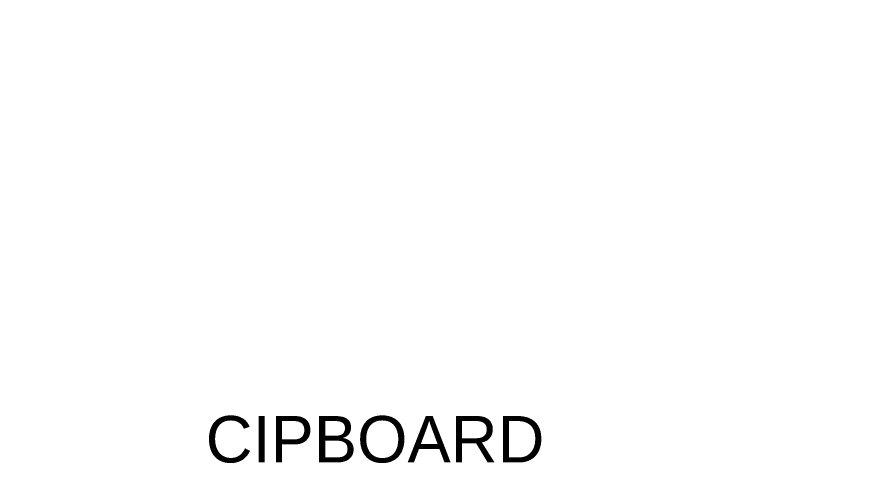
# Model space of a CAD drawing. Header units: inches. Extents: x -279 to 561, y -345 to 342.
# Drawn here: x -190.498 to -188.818, y -304.146 to -303.24 of the extents above; entities that cross this region are included whole.
import ezdxf

# ---------------------------------------------------------------- set-up
doc = ezdxf.new("R2010")
doc.units = ezdxf.units.IN
doc.header["$LTSCALE"] = 0.5
doc.header["$MEASUREMENT"] = 0
doc.layers.add('S-DIM', color=7, linetype='Continuous')
doc.styles.get("Standard").update_dxf_attribs({"font": 'arial.ttf'})
doc.dimstyles.get("Standard").update_dxf_attribs({"dimtxt": 0.18, "dimasz": 0.18, "dimexe": 0.18, "dimexo": 0.0625, "dimgap": 0.09, "dimtad": 0, "dimtih": 1, "dimtoh": 1, "dimzin": 0, "dimdsep": 46, "dimtxsty": 'Standard', "dimcen": 0.09, "dimadec": 0, "dimazin": 0, "dimtfac": 1, "dimtofl": 0, "dimtmove": 0, "dimatfit": 3, "dimfxl": 1, "dimtolj": 1, "dimtzin": 0, "dimarcsym": 0})

# ---------------------------------------------------------------- blocks, each defined once
blk = doc.blocks.new('*D1071')
at = {"color": 0, "linetype": 'ByBlock', "lineweight": -2, "transparency": 16777216}
for p, q in [((558.6522, 342.2788), (558.6522, 342.4729)), ((560.6522, 342.2788), (560.6522, 342.4729)), ((558.8322, 342.2929), (559.1722, 342.2929)), ((560.4722, 342.2929), (560.1322, 342.2929))]:
    blk.add_line(p, q, dxfattribs=at)
at = {"color": 0, "linetype": 'ByBlock', "transparency": 16777216}
for points in [[(558.8322, 342.3229), (558.8322, 342.2629), (558.6522, 342.2929)], [(560.4722, 342.3229), (560.4722, 342.2629), (560.6522, 342.2929)]]:
    blk.add_solid(points, dxfattribs=at)
at = {"layer": 'Defpoints', "color": 0, "linetype": 'ByBlock', "transparency": 16777216}
for p in [(560.6522, 342.2929), (558.6522, 342.2163), (560.6522, 342.2163)]:
    blk.add_point(p, dxfattribs=at)
at = {"layer": 'Defpoints', "color": 0, "ltscale": 0.5, "transparency": 16777216}
for p in [(-209.5, -305.36), (-209.5, -305.81), (-209.5, -305.81)]:
    blk.add_point(p, dxfattribs=at)
at = {"layer": 'S-DIM', "color": 0, "lineweight": -2, "ltscale": 0.5, "transparency": 16777216}
for p, q in [((-209.5, -305.18), (-209.5, -305)), ((-209.5625, -305.36), (-209.68, -305.36)), ((-209.5625, -305.81), (-209.68, -305.81)), ((-209.5, -305.99), (-209.5, -306.17))]:
    blk.add_line(p, q, dxfattribs=at)
at = {"layer": 'S-DIM', "color": 0, "ltscale": 0.5, "transparency": 16777216}
for points in [[(-209.53, -305.18), (-209.47, -305.18), (-209.5, -305.36)], [(-209.53, -305.99), (-209.47, -305.99), (-209.5, -305.81)]]:
    blk.add_solid(points, dxfattribs=at)
at = {"color": 0, "linetype": 'ByBlock', "transparency": 16777216, "insert": (559.6522, 342.2929), "char_height": 0.18, "attachment_point": 5}
blk.add_mtext('\\A1;2.0000', dxfattribs=at)
at = {"layer": 'S-DIM', "color": 0, "ltscale": 0.5, "transparency": 16777216, "insert": (-209.5, -305.585), "char_height": 0.18, "attachment_point": 5}
blk.add_mtext('\\A1;0.45', dxfattribs=at)

msp = doc.modelspace()

# ---------------------------------------------------------------- linework, layer by layer
msp.add_lwpolyline([(-190.5077, -302.9577, 0.000051), (-190.5078, -302.3839, 0.000272), (-190.5082, -301.8324, 0.046347)], format="xyb")

# ---------------------------------------------------------------- texts
at = {"insert": (-190.1203, -304.0394), "char_height": 0.09292, "attachment_point": 1}
msp.add_mtext_dynamic_manual_height_columns('CIPBOARD', width=1.05778, gutter_width=0.4646, heights=[0], dxfattribs=at)

# ---------------------------------------------------------------- dimensions: what is measured, and where the dimension line sits
at = {"layer": 'S-DIM', "ltscale": 0.5}
dim = msp.add_linear_dim(base=(-209.5, -305.81), p1=(-209.5, -305.36), p2=(-209.5, -305.81), angle=90, dimstyle='Standard', dxfattribs=at)
dim.commit()
dim.dimension.update_dxf_attribs({"geometry": '*D1071', "text_midpoint": (-209.5, -305.585)})

doc.saveas('drawing.dxf')
